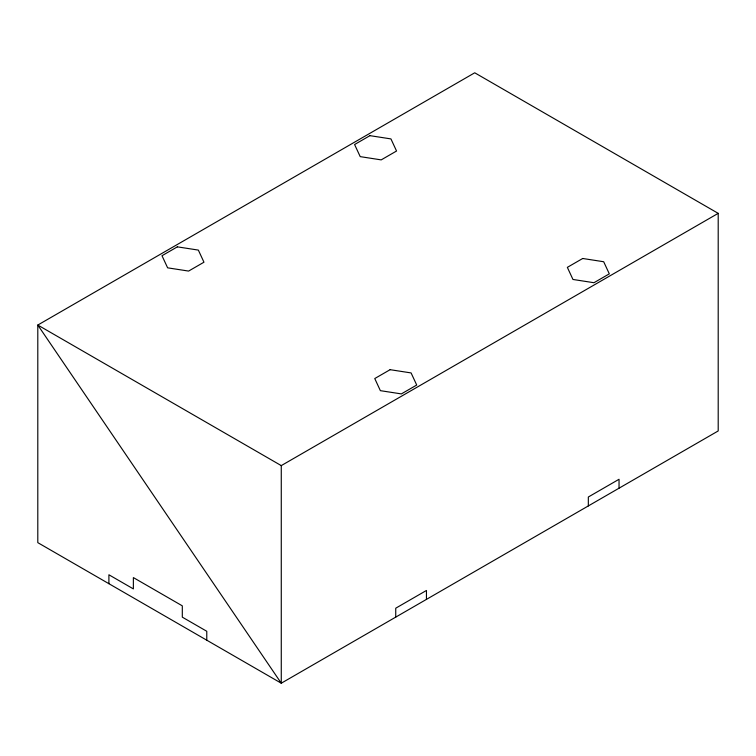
<?xml version="1.0" encoding="UTF-8"?>
<svg xmlns="http://www.w3.org/2000/svg" width="756" height="756" viewBox="0 0 756 756"><rect width="100%" height="100%" fill="white"/><g stroke="black" fill="none" stroke-linecap="round" stroke-linejoin="round"><path stroke-width="1.13" d="M281.27 465.611L281.27 683.207L37.8 325.052L281.27 465.611L718.2 213.353L718.2 430.948L281.27 683.207L37.8 542.647L37.8 325.052L474.73 72.793L718.2 213.353M619.041 488.196L619.041 479.276L588.329 497.013L588.329 505.934M426.45 599.395L426.45 590.464L395.738 608.202L395.738 617.123M206.775 640.2L206.775 631.279L182.309 617.161L182.309 605.84L133.368 577.584L133.368 588.905L108.902 574.777L108.902 583.698M177.358 246.853L162.001 255.717L167.624 267.832L188.603 271.073L203.959 262.209L198.346 250.094L177.358 246.853M369.949 135.655L354.592 144.528L360.215 156.634L381.194 159.885L396.55 151.02L390.937 138.906L369.949 135.655M390.115 369.684L374.759 378.548L380.372 390.663L401.36 393.904L416.717 385.04L411.094 372.925L390.115 369.684M582.706 258.486L567.35 267.359L572.963 279.465L593.951 282.716L609.308 273.852L603.685 261.737L582.706 258.486"/></g></svg>
